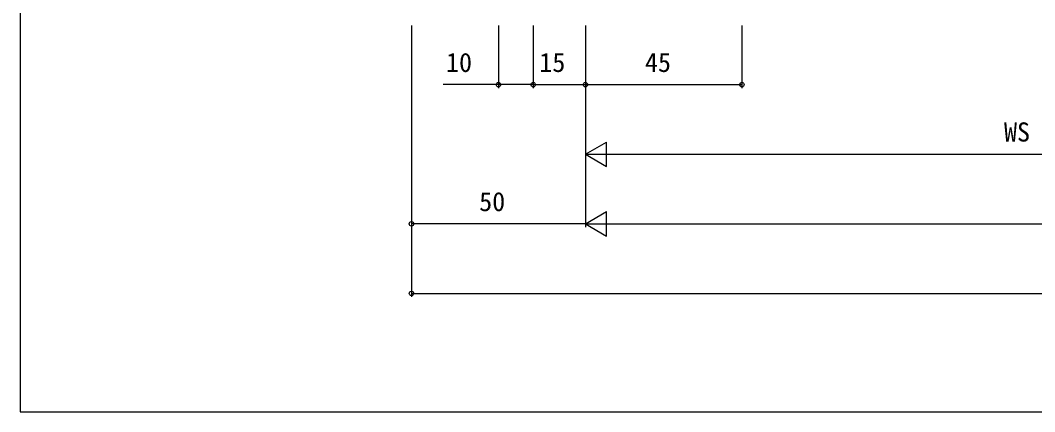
# Model space of a CAD drawing. Units: millimetres, scale not verified. Extents: x -437 to 438, y -681 to 678.
# Drawn here: x -436.8 to -145.1, y -681 to -568.5 of the extents above; entities that cross this region are included whole.
import ezdxf
from ezdxf.enums import TextEntityAlignment as Align

# ---------------------------------------------------------------- set-up
doc = ezdxf.new("R2010")
doc.units = ezdxf.units.MM
doc.header["$LTSCALE"] = 4
doc.layers.add('0-6_YKK_D', color=6, linetype='Continuous')
doc.layers.add('0-7_YKK_ZWAK', color=7, linetype='Continuous')
doc.styles.add('ＭＳ ゴシック', font='')
doc.styles.get('ＭＳ ゴシック').set_extended_font_data('MS Gothic')

msp = doc.modelspace()

# ---------------------------------------------------------------- linework, layer by layer
at = {"layer": '0-6_YKK_D'}
for p, q in [((-324.3, -570), (-324.3, -628)), ((-324.3, -570), (-324.3, -648)), ((-299.3, -570), (-299.3, -588)), ((-289.3, -570), (-289.3, -588)), ((-289.3, -570), (-289.3, -588)), ((-274.3, -570), (-274.3, -588)), ((-274.3, -570), (-274.3, -628)), ((-274.3, -570), (-274.3, -628)), ((-274.3, -570), (-274.3, -588)), ((-274.3, -570), (-274.3, -608)), ((-229.3, -570), (-229.3, -588)), ((-289.3, -587), (-274.3, -587)), ((-274.3, -587), (-229.3, -587)), ((-274.3, -607), (-268.238, -603.5)), ((-268.238, -610.5), (-268.238, -603.5)), ((-274.3, -607), (-268.238, -610.5)), ((-274.3, -607), (-262.176, -607)), ((-267.3, -607), (-26.3, -607)), ((-274.3, -627), (-268.238, -623.5)), ((-268.238, -630.5), (-268.238, -623.5)), ((-274.3, -627), (-324.3, -627)), ((-274.3, -627), (-268.238, -630.5)), ((-274.3, -627), (-262.176, -627)), ((-267.3, -627), (268.7, -627)), ((-324.3, -647), (325.7, -647))]:
    msp.add_line(p, q, dxfattribs=at)
msp.add_lwpolyline([(-289.3, -587), (-299.3, -587), (-315.225, -587)], dxfattribs=at)
for centre in [(-299.3, -587), (-289.3, -587), (-289.3, -587), (-274.3, -587), (-274.3, -587), (-229.3, -587), (-324.3, -627), (-324.3, -647)]:
    msp.add_circle(centre, 0.637, dxfattribs=at)
at = {"layer": '0-7_YKK_ZWAK'}
msp.add_line((-436.8, 644), (-436.8, -681), dxfattribs=at)
msp.add_lwpolyline([(-436.8, -681), (438.2, -681), (438.2, 644)], dxfattribs=at)

# ---------------------------------------------------------------- texts
at = {"layer": '0-6_YKK_D', "style": 'ＭＳ ゴシック'}
for s, p in [('10', (-314.376, -585)), ('15', (-287.553, -585)), ('45', (-257.169, -585)), ('WS', (-153.916, -605)), ('50', (-304.84, -625))]:
    msp.add_text(s, height=5.499, dxfattribs=at).set_placement(p, align=Align.BOTTOM_LEFT)

doc.saveas('drawing.dxf')
